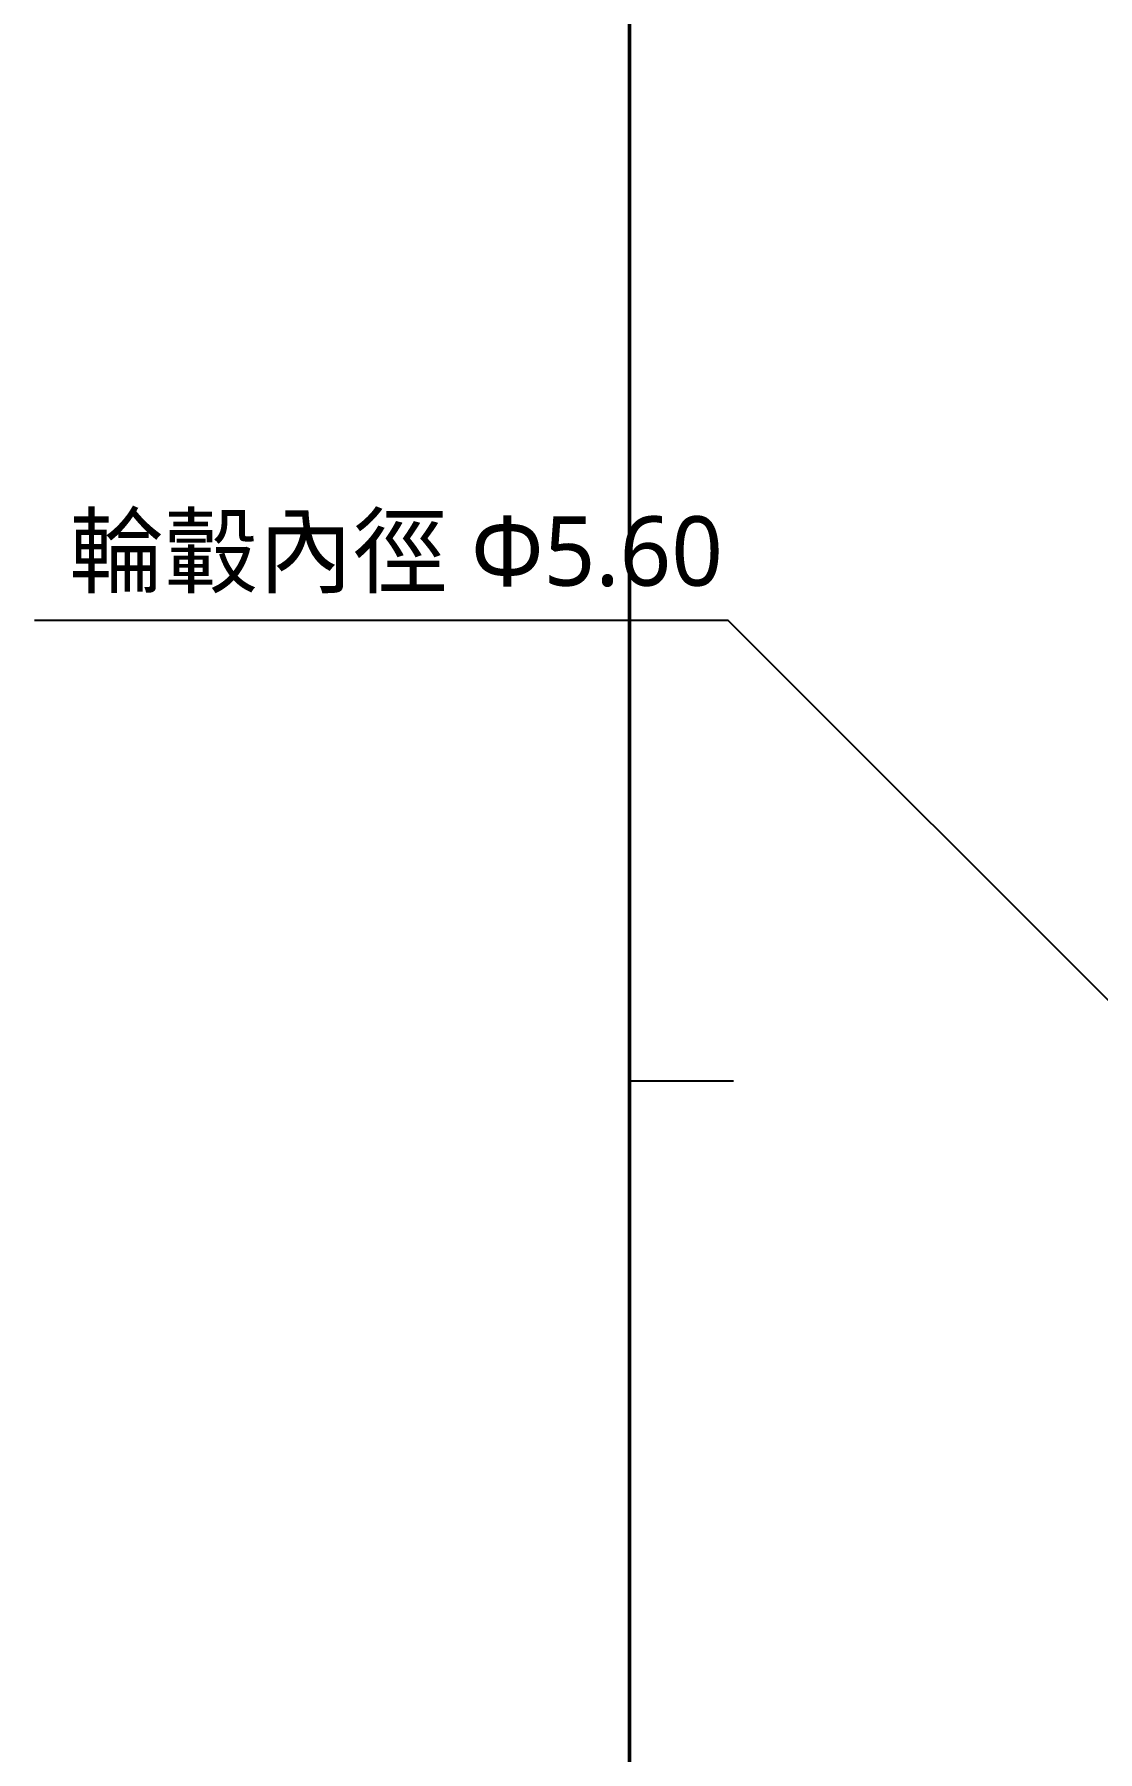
# Model space of a CAD drawing. Header units: metres. Extents: x -7 to 410, y 10 to 287.
# Drawn here: x -7.15 to 23.5, y 198.41 to 247.92 of the extents above; entities that cross this region are included whole.
import ezdxf

# ---------------------------------------------------------------- set-up
doc = ezdxf.new("R2010")
doc.units = ezdxf.units.M
doc.layers.add('BORDER', color=7, linetype='Continuous')
doc.layers.add('DIM', color=2, linetype='Continuous')
doc.styles.add('CHINESE', font='msjh.ttc')

msp = doc.modelspace()

# ---------------------------------------------------------------- linework, layer by layer
at = {"layer": 'BORDER'}
msp.add_line((10, 217.75), (13, 217.75), dxfattribs=at)
at = {"layer": 'BORDER', "lineweight": 50}
msp.add_lwpolyline([(10, 10), (410, 10), (410, 287), (10, 287)], close=True, dxfattribs=at)
at = {"layer": 'DIM', "color": 2}
for p, q in [((12.847, 231.023), (-7.153, 231.023)), ((37.385, 206.485), (12.847, 231.023))]:
    msp.add_line(p, q, dxfattribs=at)

# ---------------------------------------------------------------- texts
at = {"layer": 'DIM', "color": 2, "style": 'CHINESE'}
msp.add_text('輪轂內徑 Φ5.60', height=2, dxfattribs=at).set_placement((-6.153, 232.023))

doc.saveas('drawing.dxf')
